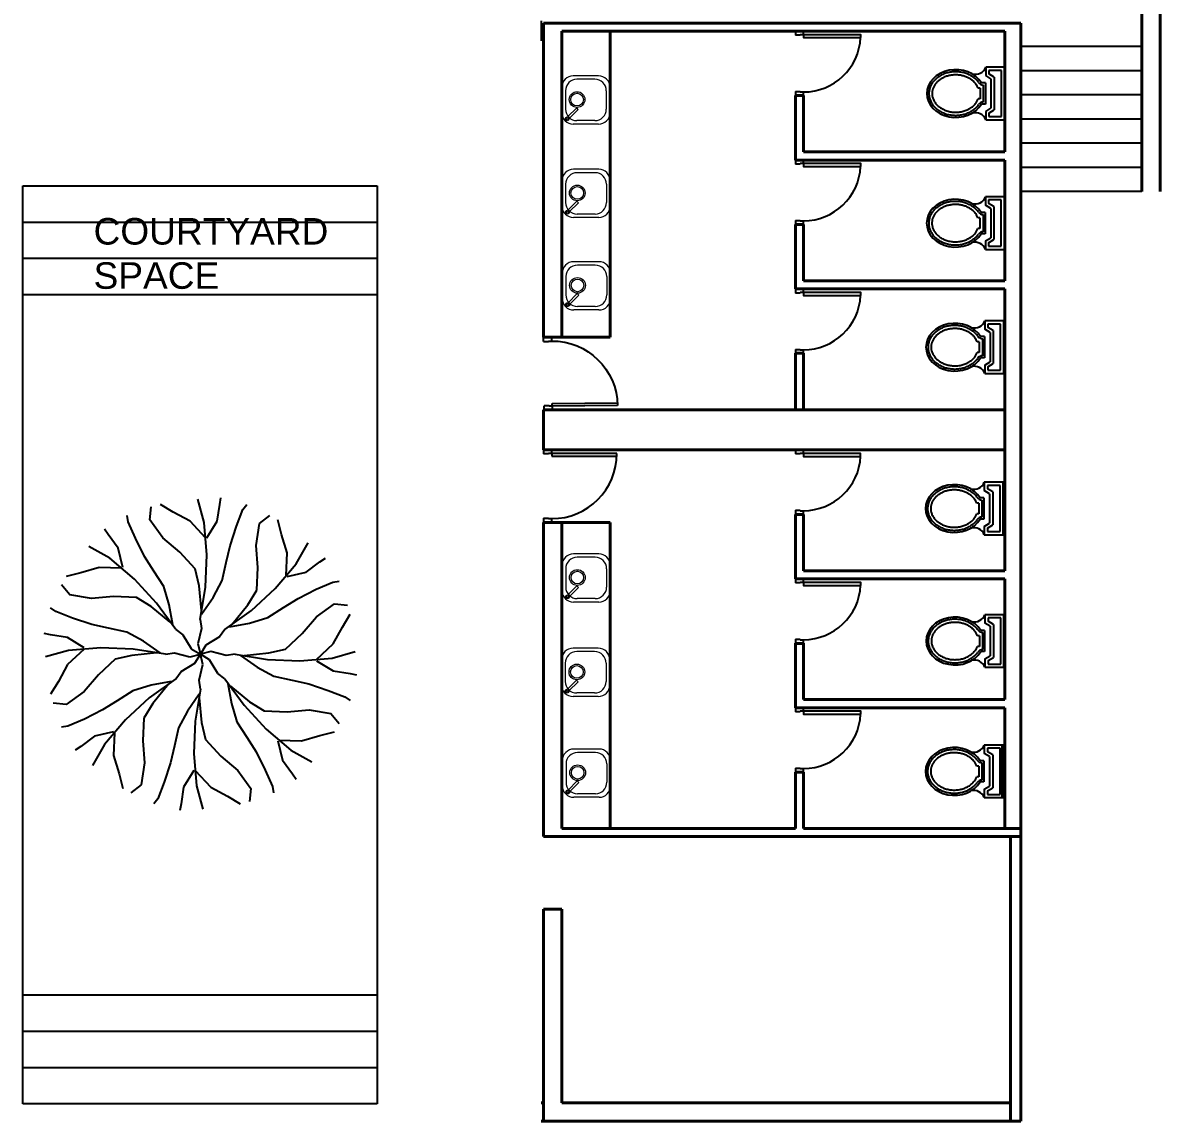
# Model space of a CAD drawing. Header units: metres. Extents: x -353 to 1688, y -477 to 135.
# Drawn here: x 259.34 to 273.46, y 75.69 to 89.33 of the extents above; entities that cross this region are included whole.
import ezdxf

# ---------------------------------------------------------------- set-up
doc = ezdxf.new("R2010")
doc.units = ezdxf.units.M
doc.header["$MEASUREMENT"] = 0
doc.layers.add('ARCH', color=7, linetype='Continuous')
doc.layers.add('door space', color=1, linetype='Continuous')
for name, color, linetype, plot in [('FURNITURE', 130, 'Continuous', False), ('STAIR', 231, 'Continuous', False), ('TEXT', 141, 'Continuous', False)]:
    doc.layers.add(name, color=color, linetype=linetype, plot=plot)
doc.layers.add('WALL', color=2, linetype='Continuous', lineweight=40)
doc.styles.get("Standard").update_dxf_attribs({"font": 'arial.ttf'})

# ---------------------------------------------------------------- blocks, each defined once
blk = doc.blocks.new('BRANCHZ', base_point=(0.5, 0.5))
for p, q in [((0.8758, 0.6211), (0.9341, 0.6629)), ((0.9341, 0.6629), (0.9759, 0.6586)), ((0.9591, 0.5878), (0.9842, 0.6293)), ((0.8297, 0.5667), (0.8758, 0.6211)), ((0.7756, 0.5166), (0.8297, 0.5667)), ((0.9298, 0.5334), (0.9591, 0.5878)), ((0.7213, 0.5041), (0.7756, 0.5166)), ((0.8758, 0.4833), (0.9298, 0.5334)), ((0.5334, 0.5083), (0.5, 0.5)), ((0.5835, 0.4958), (0.5335, 0.5083)), ((0.6126, 0.5001), (0.5835, 0.4958)), ((0.6126, 0.5001), (0.717, 0.4833)), ((0.6294, 0.4958), (0.6837, 0.4582)), ((0.6416, 0.496), (0.7213, 0.5041)), ((0.717, 0.4833), (0.8214, 0.479)), ((0.8214, 0.479), (0.9258, 0.4876)), ((0.8758, 0.479), (0.9298, 0.4457)), ((0.9258, 0.4876), (1.001, 0.5083)), ((0.6837, 0.4582), (0.7381, 0.4289)), ((0.9298, 0.4457), (0.9842, 0.4375)), ((0.7381, 0.4289), (0.7964, 0.4164)), ((0.7964, 0.4164), (0.8507, 0.4039)), ((0.9842, 0.4375), (1.005, 0.4332)), ((0.8507, 0.4039), (0.9133, 0.3831)), ((0.9133, 0.3831), (0.9674, 0.3623)), ((0.9674, 0.3623), (0.9842, 0.3498))]:
    blk.add_line(p, q)
blk = doc.blocks.new('TREE-16')
at = {"xscale": 120, "yscale": 120, "zscale": 120}
for rotation in [90, 134.9999999999999, 44.99999999999985, 180, 314.9999999999998, 224.9999999999999, 270]:
    blk.add_blockref('BRANCHZ', (0, 0), dxfattribs=dict(at, rotation=rotation))
blk.add_blockref('BRANCHZ', (0, 0), dxfattribs=at)
blk = doc.blocks.new('A$C027E3DAA')
at = {"lineweight": 5}
for p, q in [((320, 419.7), (100, 419.7)), ((0, 100), (0, 319.7)), ((48.5, 356.2), (128.4, 276)), ((142.2, 289.7), (62.9, 369.3)), ((290.5, 387.8), (130.7, 387.8)), ((420, 100), (420, 319.7)), ((30.7, 132), (30.7, 287.8)), ((128.4, 276), (142.2, 289.7)), ((390.5, 132), (390.5, 287.8)), ((290.5, 32), (130.7, 32)), ((320, 0), (100, 0))]:
    blk.add_line(p, q, dxfattribs=at)
for centre, radius in [((46.7, 372.6), 16.5), ((46.7, 372.6), 8.24), ((214, 286.7), 68.5), ((214, 286.7), 54.8)]:
    blk.add_circle(centre, radius, dxfattribs=at)
for centre, start, end in [((100, 319.7), 90, 180), ((320, 319.7), 0, 90), ((130.7, 287.8), 90, 180), ((290.5, 287.8), 0, 90), ((100, 100), 180, 270), ((130.7, 132), 180, 270), ((290.5, 132), 270, 0), ((320, 100), 270, 0)]:
    blk.add_arc(centre, 100, start, end, dxfattribs=at)

msp = doc.modelspace()

# ---------------------------------------------------------------- linework, layer by layer
msp.add_line((265.77262, 89.35465), (265.77262, 89.10465))
at = {"layer": 'ARCH', "color": 32}
for p, q in [((269.0323, 89.2265), (268.9323, 89.2265)), ((268.9323, 89.2265), (268.9323, 89.1765)), ((268.9923, 89.1765), (268.9323, 89.1765)), ((269.0323, 89.1815), (268.9923, 89.1815)), ((268.9923, 89.1765), (268.9923, 89.1815)), ((269.0323, 89.1815), (269.0323, 89.2265)), ((268.9323, 88.4765), (268.9923, 88.4765)), ((268.9323, 88.4765), (268.9323, 88.4265)), ((268.9923, 88.4715), (268.9923, 88.4765)), ((268.9923, 88.4715), (269.0323, 88.4715)), ((269.0323, 88.4265), (269.0323, 88.4715)), ((268.9323, 88.4265), (269.0323, 88.4265)), ((269.0323, 87.6265), (268.9323, 87.6265)), ((268.9323, 87.6265), (268.9323, 87.5765)), ((269.0323, 87.5815), (269.0323, 87.6265)), ((268.9923, 87.5765), (268.9323, 87.5765)), ((269.0323, 87.5815), (268.9923, 87.5815)), ((268.9923, 87.5765), (268.9923, 87.5815)), ((268.9323, 86.8765), (268.9923, 86.8765)), ((268.9323, 86.8765), (268.9323, 86.8265)), ((268.9323, 86.8265), (269.0323, 86.8265)), ((268.9923, 86.8715), (268.9923, 86.8765)), ((268.9923, 86.8715), (269.0323, 86.8715)), ((269.0323, 86.8265), (269.0323, 86.8715)), ((269.0321, 86.02477), (268.9321, 86.02477)), ((268.9321, 86.02477), (268.9321, 85.97477)), ((268.9921, 85.97477), (268.9321, 85.97477)), ((269.0321, 85.97977), (268.9921, 85.97977)), ((268.9921, 85.97477), (268.9921, 85.97977)), ((269.0321, 85.97977), (269.0321, 86.02477)), ((268.9321, 85.27477), (268.9921, 85.27477)), ((268.9321, 85.27477), (268.9321, 85.22477)), ((268.9321, 85.22477), (269.0321, 85.22477)), ((268.9921, 85.26977), (268.9921, 85.27477)), ((268.9921, 85.26977), (269.0321, 85.26977)), ((269.0321, 85.22477), (269.0321, 85.26977)), ((269.03178, 84.02705), (268.93178, 84.02705)), ((268.93178, 84.02705), (268.93178, 83.97705)), ((268.99178, 83.97705), (268.93178, 83.97705)), ((269.03178, 83.98205), (268.99178, 83.98205)), ((268.99178, 83.97705), (268.99178, 83.98205)), ((269.03178, 83.98205), (269.03178, 84.02705)), ((268.93178, 83.27705), (268.99178, 83.27705)), ((268.93178, 83.27705), (268.93178, 83.22705)), ((268.93178, 83.22705), (269.03178, 83.22705)), ((268.99178, 83.27205), (268.99178, 83.27705)), ((268.99178, 83.27205), (269.03178, 83.27205)), ((269.03178, 83.22705), (269.03178, 83.27205)), ((269.0323, 82.4255), (268.9323, 82.4255)), ((268.9323, 82.4255), (268.9323, 82.3755)), ((268.9923, 82.3755), (268.9323, 82.3755)), ((269.0323, 82.3805), (268.9923, 82.3805)), ((268.9923, 82.3755), (268.9923, 82.3805)), ((269.0323, 82.3805), (269.0323, 82.4255)), ((268.9323, 81.6755), (268.9923, 81.6755)), ((268.9323, 81.6755), (268.9323, 81.6255)), ((268.9923, 81.6705), (268.9923, 81.6755)), ((268.9923, 81.6705), (269.0323, 81.6705)), ((269.0323, 81.6255), (269.0323, 81.6705)), ((268.9323, 81.6255), (269.0323, 81.6255)), ((269.0323, 80.8265), (268.9323, 80.8265)), ((268.9323, 80.8265), (268.9323, 80.7765)), ((269.0323, 80.7815), (269.0323, 80.8265)), ((268.9923, 80.7765), (268.9323, 80.7765)), ((269.0323, 80.7815), (268.9923, 80.7815)), ((268.9923, 80.7765), (268.9923, 80.7815)), ((268.9323, 80.0765), (268.9923, 80.0765)), ((268.9323, 80.0765), (268.9323, 80.0265)), ((268.9323, 80.0265), (269.0323, 80.0265)), ((268.9923, 80.0715), (268.9923, 80.0765)), ((268.9923, 80.0715), (269.0323, 80.0715)), ((269.0323, 80.0265), (269.0323, 80.0715))]:
    msp.add_line(p, q, dxfattribs=at)
for points in [[(269.7423, 89.1465), (269.7423, 89.1815), (269.0323, 89.1815), (269.0323, 89.1465)], [(269.7423, 87.5465), (269.7423, 87.5815), (269.0323, 87.5815), (269.0323, 87.5465)], [(269.7421, 85.94477), (269.7421, 85.97977), (269.0321, 85.97977), (269.0321, 85.94477)], [(269.74178, 83.94705), (269.74178, 83.98205), (269.03178, 83.98205), (269.03178, 83.94705)], [(269.7423, 82.3455), (269.7423, 82.3805), (269.0323, 82.3805), (269.0323, 82.3455)], [(269.7423, 80.7465), (269.7423, 80.7815), (269.0323, 80.7815), (269.0323, 80.7465)]]:
    msp.add_lwpolyline(points, close=True, dxfattribs=at)
at = {"layer": 'ARCH', "color": 40}
for centre in [(269.0323, 89.1815), (269.0323, 87.5815), (269.0321, 85.97977), (269.03178, 83.98205), (269.0323, 82.3805), (269.0323, 80.7815)]:
    msp.add_arc(centre, 0.71, 270, 357.174415, dxfattribs=at)
at = {"layer": 'Defpoints'}
for p, q in [((259.33514, 87.30619), (263.73514, 87.30619)), ((259.33514, 75.90619), (259.33514, 87.30619)), ((263.73514, 87.30619), (263.73514, 75.90619)), ((263.73514, 75.90619), (259.33514, 75.90619))]:
    msp.add_line(p, q, dxfattribs=at)
at = {"layer": 'door space'}
for p, q in [((265.80294, 85.42274), (265.90294, 85.42374)), ((265.80344, 85.37274), (265.80294, 85.42274)), ((265.80344, 85.37274), (265.86344, 85.37334)), ((265.86339, 85.37834), (265.90339, 85.37874)), ((265.90294, 85.42374), (265.90339, 85.37874)), ((265.87147, 84.57338), (265.81147, 84.57278)), ((265.81198, 84.52278), (265.81147, 84.57278)), ((265.91197, 84.52379), (265.81198, 84.52278)), ((265.87147, 84.57338), (265.87152, 84.56838)), ((265.91152, 84.56878), (265.87152, 84.56838)), ((265.91117, 84.60378), (266.72113, 84.61191)), ((265.91152, 84.56878), (265.91117, 84.60378)), ((266.72148, 84.57692), (265.91152, 84.56878)), ((265.91152, 84.56878), (265.91197, 84.52379)), ((265.80439, 84.02848), (265.80439, 83.97848)), ((265.90439, 84.02848), (265.80439, 84.02848)), ((265.86439, 83.97848), (265.80439, 83.97848)), ((265.90439, 83.98348), (265.86439, 83.98348)), ((265.86439, 83.97848), (265.86439, 83.98348)), ((265.90439, 83.98348), (265.90439, 84.02848)), ((266.71439, 83.98348), (265.90439, 83.98348)), ((265.90439, 83.98348), (265.90439, 83.94848)), ((265.90439, 83.94848), (266.71439, 83.94848)), ((265.80439, 83.17848), (265.80439, 83.12848)), ((265.80439, 83.17848), (265.86439, 83.17848)), ((265.80439, 83.12848), (265.90439, 83.12848)), ((265.86439, 83.17348), (265.86439, 83.17848)), ((265.86439, 83.17348), (265.90439, 83.17348)), ((265.90439, 83.12848), (265.90439, 83.17348))]:
    msp.add_line(p, q, dxfattribs=at)
at = {"layer": 'door space', "extrusion": (0, 0, -1)}
msp.add_ellipse((265.91152, 84.56878), major_axis=(0.57848, -0.56698), ratio=1, start_param=3.92699082, end_param=5.49778714, dxfattribs=at)
at = {"layer": 'door space'}
msp.add_ellipse((265.90439, 83.98348), major_axis=(0.57276, 0.57276), ratio=1, start_param=3.92699082, end_param=5.49778714, dxfattribs=at)
at = {"layer": 'FURNITURE', "linetype": 'Continuous'}
for p, q in [((271.52966, 88.77845), (271.29479, 88.77845)), ((271.29479, 88.77845), (271.29479, 88.67407)), ((271.33393, 88.73931), (271.33393, 88.69623)), ((271.49052, 88.73931), (271.33393, 88.73931)), ((271.49052, 88.16518), (271.49052, 88.73931)), ((271.52966, 88.12603), (271.52966, 88.77845)), ((271.29028, 88.58312), (271.24233, 88.58312)), ((271.29028, 88.58312), (271.29028, 88.3199)), ((271.36003, 88.63492), (271.29479, 88.67407)), ((271.39918, 88.65708), (271.33393, 88.69623)), ((271.36003, 88.63492), (271.36003, 88.26956)), ((271.39918, 88.65708), (271.39918, 88.2474)), ((271.22504, 88.51787), (271.20012, 88.51787)), ((271.22504, 88.51787), (271.22504, 88.38514)), ((271.26418, 88.55726), (271.26418, 88.34576)), ((271.22504, 88.38514), (271.20012, 88.38514)), ((271.29028, 88.3199), (271.24233, 88.3199)), ((271.29479, 88.23042), (271.36003, 88.26956)), ((271.29479, 88.23042), (271.29479, 88.12603)), ((271.33393, 88.20825), (271.39918, 88.2474)), ((271.33393, 88.20825), (271.33393, 88.16518)), ((271.33393, 88.16518), (271.49052, 88.16518)), ((271.29479, 88.12603), (271.52966, 88.12603)), ((271.52718, 87.1694), (271.29231, 87.1694)), ((271.29231, 87.1694), (271.29231, 87.06501)), ((271.52718, 86.51698), (271.52718, 87.1694)), ((271.35755, 87.02587), (271.29231, 87.06501)), ((271.33145, 87.13025), (271.33145, 87.08718)), ((271.48804, 87.13025), (271.33145, 87.13025)), ((271.3967, 87.04803), (271.33145, 87.08718)), ((271.35755, 87.02587), (271.35755, 86.66051)), ((271.3967, 87.04803), (271.3967, 86.63835)), ((271.48804, 86.55612), (271.48804, 87.13025)), ((271.22256, 86.90882), (271.19764, 86.90882)), ((271.22256, 86.90882), (271.22256, 86.77609)), ((271.2878, 86.97406), (271.23985, 86.97406)), ((271.2617, 86.94821), (271.2617, 86.7367)), ((271.2878, 86.97406), (271.2878, 86.71085)), ((271.22256, 86.77609), (271.19764, 86.77609)), ((271.2878, 86.71085), (271.23985, 86.71085)), ((271.29231, 86.62136), (271.35755, 86.66051)), ((271.29231, 86.62136), (271.29231, 86.51698)), ((271.33145, 86.5992), (271.3967, 86.63835)), ((271.29231, 86.51698), (271.52718, 86.51698)), ((271.33145, 86.5992), (271.33145, 86.55612)), ((271.33145, 86.55612), (271.48804, 86.55612)), ((271.51842, 85.62922), (271.28355, 85.62922)), ((271.28355, 85.62922), (271.28355, 85.52483)), ((271.51842, 84.97679), (271.51842, 85.62922)), ((271.34879, 85.48568), (271.28355, 85.52483)), ((271.3227, 85.59007), (271.3227, 85.54699)), ((271.47928, 85.59007), (271.3227, 85.59007)), ((271.38794, 85.50785), (271.3227, 85.54699)), ((271.34879, 85.48568), (271.34879, 85.12033)), ((271.38794, 85.50785), (271.38794, 85.09816)), ((271.47928, 85.01594), (271.47928, 85.59007)), ((271.2138, 85.36864), (271.18888, 85.36864)), ((271.2138, 85.36864), (271.2138, 85.23591)), ((271.27904, 85.43388), (271.23109, 85.43388)), ((271.25294, 85.40803), (271.25294, 85.19652)), ((271.27904, 85.43388), (271.27904, 85.17067)), ((271.2138, 85.23591), (271.18888, 85.23591)), ((271.27904, 85.17067), (271.23109, 85.17067)), ((271.28355, 85.08118), (271.34879, 85.12033)), ((271.28355, 85.08118), (271.28355, 84.97679)), ((271.3227, 85.05902), (271.38794, 85.09816)), ((271.3227, 85.05902), (271.3227, 85.01594)), ((271.28355, 84.97679), (271.51842, 84.97679)), ((271.3227, 85.01594), (271.47928, 85.01594)), ((271.51249, 83.62592), (271.27762, 83.62592)), ((271.27762, 83.62592), (271.27762, 83.52153)), ((271.34286, 83.48238), (271.27762, 83.52153)), ((271.31676, 83.58677), (271.31676, 83.54369)), ((271.47335, 83.58677), (271.31676, 83.58677)), ((271.38201, 83.50455), (271.31676, 83.54369)), ((271.38201, 83.50455), (271.38201, 83.09486)), ((271.47335, 83.01264), (271.47335, 83.58677)), ((271.51249, 82.97349), (271.51249, 83.62592)), ((271.20787, 83.36534), (271.18295, 83.36534)), ((271.20787, 83.36534), (271.20787, 83.23261)), ((271.27311, 83.43058), (271.22516, 83.43058)), ((271.24701, 83.40473), (271.24701, 83.19322)), ((271.27311, 83.43058), (271.27311, 83.16737)), ((271.34286, 83.48238), (271.34286, 83.11703)), ((271.20787, 83.23261), (271.18295, 83.23261)), ((271.27311, 83.16737), (271.22516, 83.16737)), ((271.27762, 83.07788), (271.34286, 83.11703)), ((271.27762, 83.07788), (271.27762, 82.97349)), ((271.31676, 83.05572), (271.38201, 83.09486)), ((271.27762, 82.97349), (271.51249, 82.97349)), ((271.31676, 83.05572), (271.31676, 83.01264)), ((271.31676, 83.01264), (271.47335, 83.01264)), ((271.52067, 81.98124), (271.2858, 81.98124)), ((271.2858, 81.98124), (271.2858, 81.87685)), ((271.32495, 81.94209), (271.32495, 81.89902)), ((271.48153, 81.94209), (271.32495, 81.94209)), ((271.48153, 81.36796), (271.48153, 81.94209)), ((271.52067, 81.32882), (271.52067, 81.98124)), ((271.35104, 81.83771), (271.2858, 81.87685)), ((271.39019, 81.85987), (271.32495, 81.89902)), ((271.35104, 81.83771), (271.35104, 81.47235)), ((271.39019, 81.85987), (271.39019, 81.45019)), ((271.21605, 81.72066), (271.19113, 81.72066)), ((271.21605, 81.72066), (271.21605, 81.58793)), ((271.28129, 81.7859), (271.23334, 81.7859)), ((271.25519, 81.76005), (271.25519, 81.54854)), ((271.28129, 81.7859), (271.28129, 81.52269)), ((271.21605, 81.58793), (271.19113, 81.58793)), ((271.28129, 81.52269), (271.23334, 81.52269)), ((271.2858, 81.4332), (271.35104, 81.47235)), ((271.2858, 81.4332), (271.2858, 81.32882)), ((271.32495, 81.41104), (271.39019, 81.45019)), ((271.32495, 81.41104), (271.32495, 81.36796)), ((271.2858, 81.32882), (271.52067, 81.32882)), ((271.32495, 81.36796), (271.48153, 81.36796)), ((271.51237, 80.36255, -0.00098), (271.27749, 80.36255, -0.00098)), ((271.27749, 80.36255, -0.00098), (271.27749, 80.25816, -0.00098)), ((271.34274, 80.21901, -0.00098), (271.27749, 80.25816, -0.00098)), ((271.31664, 80.3234, -0.00098), (271.31664, 80.28032, -0.00098)), ((271.47322, 80.3234, -0.00098), (271.31664, 80.3234, -0.00098)), ((271.38188, 80.24118, -0.00098), (271.31664, 80.28032, -0.00098)), ((271.47322, 79.74927, -0.00098), (271.47322, 80.3234, -0.00098)), ((271.51237, 79.71012, -0.00098), (271.51237, 80.36255, -0.00098)), ((271.27298, 80.16721, -0.00098), (271.22504, 80.16721, -0.00098)), ((271.24689, 80.14136, -0.00098), (271.24689, 79.92985, -0.00098)), ((271.27298, 80.16721, -0.00098), (271.27298, 79.904, -0.00098)), ((271.34274, 80.21901, -0.00098), (271.34274, 79.85366, -0.00098)), ((271.38188, 80.24118, -0.00098), (271.38188, 79.83149, -0.00098)), ((271.20774, 80.10197, -0.00098), (271.18283, 80.10197, -0.00098)), ((271.20774, 79.96924, -0.00098), (271.18283, 79.96924, -0.00098)), ((271.20774, 80.10197, -0.00098), (271.20774, 79.96924, -0.00098)), ((271.27298, 79.904, -0.00098), (271.22504, 79.904, -0.00098)), ((271.27749, 79.81451, -0.00098), (271.34274, 79.85366, -0.00098)), ((271.31664, 79.79235, -0.00098), (271.38188, 79.83149, -0.00098)), ((271.27749, 79.81451, -0.00098), (271.27749, 79.71012, -0.00098)), ((271.27749, 79.71012, -0.00098), (271.51237, 79.71012, -0.00098)), ((271.31664, 79.79235, -0.00098), (271.31664, 79.74927, -0.00098)), ((271.31664, 79.74927, -0.00098), (271.47322, 79.74927, -0.00098))]:
    msp.add_line(p, q, dxfattribs=at)
for centre, radius, start, end in [((271.16545, 88.82879), 0.13879, 254.642031, 338.733856), ((271.27035, 88.63531), 0.07829, 216.003239, 265.479837), ((271.27035, 88.26771), 0.07829, 94.520189, 143.995935), ((271.16545, 88.07569), 0.13879, 21.266144, 105.357969), ((271.16297, 87.21974), 0.13879, 254.642031, 338.733856), ((271.26787, 87.02626), 0.07829, 216.003239, 265.479837), ((271.16297, 86.46664), 0.13879, 21.266144, 105.357969), ((271.26787, 86.65866), 0.07829, 94.520189, 143.995935), ((271.15421, 85.67955), 0.13879, 254.642031, 338.733856), ((271.25911, 85.48607), 0.07829, 216.003239, 265.479837), ((271.25911, 85.11847), 0.07829, 94.520189, 143.995935), ((271.15421, 84.92646), 0.13879, 21.266144, 105.357969), ((271.14828, 83.67625), 0.13879, 254.642031, 338.733856), ((271.25318, 83.48277), 0.07829, 216.003239, 265.479837), ((271.25318, 83.11517), 0.07829, 94.520189, 143.995935), ((271.14828, 82.92315), 0.13879, 21.266144, 105.357969), ((271.15646, 82.03158), 0.13879, 254.642031, 338.733856), ((271.26136, 81.8381), 0.07829, 216.003239, 265.479837), ((271.26136, 81.47049), 0.07829, 94.520189, 143.995935), ((271.15646, 81.27848), 0.13879, 21.266144, 105.357969), ((271.14816, 80.41288, -0.00098), 0.13879, 254.642031, 338.733856), ((271.25306, 80.2194, -0.00098), 0.07829, 216.003239, 265.479837), ((271.25306, 79.8518, -0.00098), 0.07829, 94.520189, 143.995935), ((271.14816, 79.65979, -0.00098), 0.13879, 21.266144, 105.357969)]:
    msp.add_arc(centre, radius, start, end, dxfattribs=at)
for centre in [(270.92147, 88.45151), (270.91899, 86.84246), (270.91023, 85.30227), (270.9043, 83.29897), (270.91248, 81.6543), (270.90417, 80.0356, -0.00098)]:
    msp.add_ellipse(centre, major_axis=(0.358, 0), ratio=0.82894763, start_param=0.45947944, end_param=5.82370587, dxfattribs=at)
for points, knots in [([(271.20702, 88.58929), (271.20586, 88.59088), (271.20469, 88.59245), (271.1941, 88.60637), (271.18345, 88.61815), (271.15989, 88.6402), (271.14699, 88.65048), (271.11925, 88.66924), (271.10441, 88.67772), (271.07319, 88.69261), (271.05681, 88.69902), (271.02296, 88.70959), (271.00549, 88.71375), (270.96992, 88.71967), (270.95184, 88.72144), (270.91554, 88.72254), (270.89734, 88.72186), (270.86133, 88.71809), (270.84352, 88.715), (270.80878, 88.70648), (270.79185, 88.70106), (270.75934, 88.68806), (270.74376, 88.68048), (270.71436, 88.66339), (270.70055, 88.65388), (270.67503, 88.63323), (270.66333, 88.62209), (270.64234, 88.59849), (270.63304, 88.58603), (270.61705, 88.56016), (270.61036, 88.54674), (270.59969, 88.51928), (270.59572, 88.50524), (270.59056, 88.47686), (270.58938, 88.46253), (270.58981, 88.43389), (270.59142, 88.41958), (270.59743, 88.39131), (270.60183, 88.37734), (270.61333, 88.35008), (270.62043, 88.33678), (270.63722, 88.31121), (270.6469, 88.29893), (270.66862, 88.27574), (270.68066, 88.26483), (270.70682, 88.24469), (270.72093, 88.23546), (270.75086, 88.21897), (270.76668, 88.21171), (270.79959, 88.19938), (270.81668, 88.1943), (270.85168, 88.1865), (270.86958, 88.18377), (270.90571, 88.18075), (270.92392, 88.18045), (270.96017, 88.18229), (270.9782, 88.18443), (271.01356, 88.19108), (271.0309, 88.1956), (271.0644, 88.20686), (271.08057, 88.2136), (271.1113, 88.22912), (271.12587, 88.23789), (271.15301, 88.25719), (271.16559, 88.26772), (271.18814, 88.28993), (271.19818, 88.30157), (271.20702, 88.31373)], [0.54214455, 0.54214455, 0.54214455, 0.54214455, 0.56270301, 0.56270301, 0.72466099, 0.72466099, 0.88661897, 0.88661897, 1.04857695, 1.04857695, 1.21053494, 1.21053494, 1.37249292, 1.37249292, 1.5344509, 1.5344509, 1.69640888, 1.69640888, 1.85836686, 1.85836686, 2.02032484, 2.02032484, 2.18228283, 2.18228283, 2.34424081, 2.34424081, 2.50619879, 2.50619879, 2.66815677, 2.66815677, 2.83011475, 2.83011475, 2.99207273, 2.99207273, 3.15403072, 3.15403072, 3.3159887, 3.3159887, 3.47794668, 3.47794668, 3.63990466, 3.63990466, 3.80186264, 3.80186264, 3.96382062, 3.96382062, 4.12577861, 4.12577861, 4.28773659, 4.28773659, 4.44969457, 4.44969457, 4.61165255, 4.61165255, 4.77361053, 4.77361053, 4.93556851, 4.93556851, 5.0975265, 5.0975265, 5.25948448, 5.25948448, 5.42144246, 5.42144246, 5.58340044, 5.58340044, 5.74104471, 5.74104471, 5.74104471, 5.74104471]), ([(271.20012, 88.51787), (271.18193, 88.55702), (271.17704, 88.56422), (271.16397, 88.58122), (271.15528, 88.59083), (271.13599, 88.60902), (271.1254, 88.61761), (271.10252, 88.63346), (271.09024, 88.64074), (271.06429, 88.65372), (271.05062, 88.65944), (271.02222, 88.6691), (271.00751, 88.67305), (270.97742, 88.67905), (270.96206, 88.6811), (270.93109, 88.68323), (270.91549, 88.68331), (270.8845, 88.68149), (270.8691, 88.67959), (270.83891, 88.67388), (270.82413, 88.67008), (270.79558, 88.66069), (270.78181, 88.65511), (270.75564, 88.64237), (270.74324, 88.63521), (270.7201, 88.61956), (270.70937, 88.61107), (270.68979, 88.59303), (270.68094, 88.58349), (270.66528, 88.56365), (270.65847, 88.55335), (270.64692, 88.53226), (270.64219, 88.52147), (270.63482, 88.49962), (270.63218, 88.48856), (270.62898, 88.46633), (270.62841, 88.45517), (270.62941, 88.4309), (270.63138, 88.41781), (270.63821, 88.39189), (270.64306, 88.37907), (270.65567, 88.35403), (270.66342, 88.34182), (270.68173, 88.31844), (270.6923, 88.30727), (270.71601, 88.28644), (270.72915, 88.27679), (270.75762, 88.25944), (270.77294, 88.25175), (270.80525, 88.2387), (270.82223, 88.23334), (270.85723, 88.22522), (270.87525, 88.22246), (270.91164, 88.21967), (270.93002, 88.21964), (270.96642, 88.2223), (270.98446, 88.225), (271.0195, 88.233), (271.03652, 88.2383), (271.0689, 88.25124), (271.08427, 88.25888), (271.11284, 88.27614), (271.12604, 88.28575), (271.14987, 88.30651), (271.1605, 88.31765), (271.17588, 88.33711), (271.18142, 88.34514), (271.20012, 88.38514)], [0.45947944, 0.45947944, 0.45947944, 0.45947944, 0.56742209, 0.56742209, 0.72086465, 0.72086465, 0.87430721, 0.87430721, 1.02774976, 1.02774976, 1.18119232, 1.18119232, 1.33463488, 1.33463488, 1.48807744, 1.48807744, 1.64152, 1.64152, 1.79496256, 1.79496256, 1.94840512, 1.94840512, 2.10184767, 2.10184767, 2.25529023, 2.25529023, 2.40873279, 2.40873279, 2.56217535, 2.56217535, 2.71561791, 2.71561791, 2.86906047, 2.86906047, 3.02250303, 3.02250303, 3.17594558, 3.17594558, 3.35645671, 3.35645671, 3.53696783, 3.53696783, 3.71747895, 3.71747895, 3.89799007, 3.89799007, 4.0785012, 4.0785012, 4.25901232, 4.25901232, 4.43952344, 4.43952344, 4.62003456, 4.62003456, 4.80054569, 4.80054569, 4.98105681, 4.98105681, 5.16156793, 5.16156793, 5.34207905, 5.34207905, 5.52259018, 5.52259018, 5.7031013, 5.7031013, 5.82370587, 5.82370587, 5.82370587, 5.82370587]), ([(271.20454, 86.98024), (271.20338, 86.98182), (271.20221, 86.9834), (271.19162, 86.99732), (271.18097, 87.0091), (271.15741, 87.03115), (271.14451, 87.04143), (271.11677, 87.06019), (271.10193, 87.06866), (271.07071, 87.08355), (271.05434, 87.08997), (271.02048, 87.10054), (271.00301, 87.1047), (270.96745, 87.11062), (270.94936, 87.11239), (270.91306, 87.11348), (270.89486, 87.11281), (270.85885, 87.10904), (270.84104, 87.10594), (270.8063, 87.09742), (270.78937, 87.092), (270.75686, 87.079), (270.74128, 87.07142), (270.71188, 87.05434), (270.69807, 87.04483), (270.67255, 87.02418), (270.66085, 87.01304), (270.63986, 86.98944), (270.63056, 86.97698), (270.61457, 86.95111), (270.60788, 86.93769), (270.59721, 86.91022), (270.59324, 86.89618), (270.58808, 86.86781), (270.5869, 86.85348), (270.58733, 86.82484), (270.58894, 86.81053), (270.59495, 86.78225), (270.59935, 86.76828), (270.61085, 86.74102), (270.61795, 86.72773), (270.63474, 86.70216), (270.64442, 86.68988), (270.66614, 86.66669), (270.67818, 86.65578), (270.70434, 86.63564), (270.71845, 86.62641), (270.74838, 86.60992), (270.7642, 86.60266), (270.79711, 86.59032), (270.8142, 86.58525), (270.8492, 86.57745), (270.8671, 86.57472), (270.90323, 86.57169), (270.92144, 86.5714), (270.95769, 86.57324), (270.97572, 86.57538), (271.01108, 86.58203), (271.02842, 86.58654), (271.06192, 86.5978), (271.07809, 86.60455), (271.10882, 86.62007), (271.12339, 86.62884), (271.15053, 86.64814), (271.16311, 86.65867), (271.18566, 86.68088), (271.1957, 86.69251), (271.20454, 86.70468)], [0.54214455, 0.54214455, 0.54214455, 0.54214455, 0.56270301, 0.56270301, 0.72466099, 0.72466099, 0.88661897, 0.88661897, 1.04857695, 1.04857695, 1.21053494, 1.21053494, 1.37249292, 1.37249292, 1.5344509, 1.5344509, 1.69640888, 1.69640888, 1.85836686, 1.85836686, 2.02032484, 2.02032484, 2.18228283, 2.18228283, 2.34424081, 2.34424081, 2.50619879, 2.50619879, 2.66815677, 2.66815677, 2.83011475, 2.83011475, 2.99207273, 2.99207273, 3.15403072, 3.15403072, 3.3159887, 3.3159887, 3.47794668, 3.47794668, 3.63990466, 3.63990466, 3.80186264, 3.80186264, 3.96382062, 3.96382062, 4.12577861, 4.12577861, 4.28773659, 4.28773659, 4.44969457, 4.44969457, 4.61165255, 4.61165255, 4.77361053, 4.77361053, 4.93556851, 4.93556851, 5.0975265, 5.0975265, 5.25948448, 5.25948448, 5.42144246, 5.42144246, 5.58340044, 5.58340044, 5.74104471, 5.74104471, 5.74104471, 5.74104471]), ([(271.19764, 86.90882), (271.17945, 86.94796), (271.17456, 86.95517), (271.16149, 86.97217), (271.1528, 86.98178), (271.13351, 86.99997), (271.12292, 87.00855), (271.10004, 87.02441), (271.08776, 87.03168), (271.06181, 87.04467), (271.04814, 87.05038), (271.01974, 87.06005), (271.00503, 87.064), (270.97494, 87.07), (270.95958, 87.07205), (270.92861, 87.07418), (270.91301, 87.07425), (270.88202, 87.07243), (270.86662, 87.07054), (270.83643, 87.06483), (270.82165, 87.06102), (270.7931, 87.05164), (270.77933, 87.04606), (270.75316, 87.03331), (270.74076, 87.02616), (270.71762, 87.0105), (270.70689, 87.00201), (270.68731, 86.98398), (270.67846, 86.97444), (270.6628, 86.9546), (270.65599, 86.9443), (270.64444, 86.92321), (270.63971, 86.91242), (270.63234, 86.89057), (270.6297, 86.87951), (270.6265, 86.85728), (270.62593, 86.84612), (270.62693, 86.82185), (270.6289, 86.80875), (270.63573, 86.78283), (270.64058, 86.77001), (270.65319, 86.74498), (270.66094, 86.73277), (270.67925, 86.70939), (270.68982, 86.69822), (270.71353, 86.67739), (270.72667, 86.66774), (270.75514, 86.65039), (270.77046, 86.6427), (270.80277, 86.62965), (270.81975, 86.62429), (270.85475, 86.61617), (270.87277, 86.61341), (270.90916, 86.61062), (270.92754, 86.61058), (270.96394, 86.61325), (270.98198, 86.61595), (271.01702, 86.62395), (271.03404, 86.62925), (271.06642, 86.64219), (271.08179, 86.64983), (271.11036, 86.66709), (271.12356, 86.6767), (271.14739, 86.69746), (271.15802, 86.7086), (271.1734, 86.72806), (271.17894, 86.73609), (271.19764, 86.77609)], [0.45947944, 0.45947944, 0.45947944, 0.45947944, 0.56742209, 0.56742209, 0.72086465, 0.72086465, 0.87430721, 0.87430721, 1.02774976, 1.02774976, 1.18119232, 1.18119232, 1.33463488, 1.33463488, 1.48807744, 1.48807744, 1.64152, 1.64152, 1.79496256, 1.79496256, 1.94840512, 1.94840512, 2.10184767, 2.10184767, 2.25529023, 2.25529023, 2.40873279, 2.40873279, 2.56217535, 2.56217535, 2.71561791, 2.71561791, 2.86906047, 2.86906047, 3.02250303, 3.02250303, 3.17594558, 3.17594558, 3.35645671, 3.35645671, 3.53696783, 3.53696783, 3.71747895, 3.71747895, 3.89799007, 3.89799007, 4.0785012, 4.0785012, 4.25901232, 4.25901232, 4.43952344, 4.43952344, 4.62003456, 4.62003456, 4.80054569, 4.80054569, 4.98105681, 4.98105681, 5.16156793, 5.16156793, 5.34207905, 5.34207905, 5.52259018, 5.52259018, 5.7031013, 5.7031013, 5.82370587, 5.82370587, 5.82370587, 5.82370587]), ([(271.19578, 85.44005), (271.19462, 85.44164), (271.19345, 85.44322), (271.18286, 85.45714), (271.17221, 85.46891), (271.14865, 85.49097), (271.13575, 85.50125), (271.10801, 85.52), (271.09317, 85.52848), (271.06195, 85.54337), (271.04558, 85.54979), (271.01172, 85.56036), (270.99425, 85.56451), (270.95869, 85.57044), (270.9406, 85.5722), (270.9043, 85.5733), (270.8861, 85.57262), (270.85009, 85.56885), (270.83228, 85.56576), (270.79754, 85.55724), (270.78061, 85.55182), (270.7481, 85.53882), (270.73252, 85.53124), (270.70312, 85.51415), (270.68931, 85.50465), (270.66379, 85.484), (270.65209, 85.47285), (270.6311, 85.44925), (270.6218, 85.4368), (270.60581, 85.41092), (270.59912, 85.3975), (270.58845, 85.37004), (270.58448, 85.356), (270.57933, 85.32763), (270.57814, 85.31329), (270.57857, 85.28465), (270.58018, 85.27034), (270.58619, 85.24207), (270.59059, 85.2281), (270.60209, 85.20084), (270.60919, 85.18754), (270.62598, 85.16197), (270.63566, 85.1497), (270.65738, 85.12651), (270.66942, 85.1156), (270.69558, 85.09546), (270.70969, 85.08623), (270.73962, 85.06974), (270.75544, 85.06248), (270.78835, 85.05014), (270.80544, 85.04507), (270.84044, 85.03727), (270.85834, 85.03454), (270.89447, 85.03151), (270.91268, 85.03121), (270.94893, 85.03305), (270.96696, 85.03519), (271.00232, 85.04185), (271.01966, 85.04636), (271.05316, 85.05762), (271.06933, 85.06437), (271.10006, 85.07988), (271.11463, 85.08866), (271.14177, 85.10796), (271.15435, 85.11849), (271.1769, 85.14069), (271.18694, 85.15233), (271.19578, 85.16449)], [0.54214455, 0.54214455, 0.54214455, 0.54214455, 0.56270301, 0.56270301, 0.72466099, 0.72466099, 0.88661897, 0.88661897, 1.04857695, 1.04857695, 1.21053494, 1.21053494, 1.37249292, 1.37249292, 1.5344509, 1.5344509, 1.69640888, 1.69640888, 1.85836686, 1.85836686, 2.02032484, 2.02032484, 2.18228283, 2.18228283, 2.34424081, 2.34424081, 2.50619879, 2.50619879, 2.66815677, 2.66815677, 2.83011475, 2.83011475, 2.99207273, 2.99207273, 3.15403072, 3.15403072, 3.3159887, 3.3159887, 3.47794668, 3.47794668, 3.63990466, 3.63990466, 3.80186264, 3.80186264, 3.96382062, 3.96382062, 4.12577861, 4.12577861, 4.28773659, 4.28773659, 4.44969457, 4.44969457, 4.61165255, 4.61165255, 4.77361053, 4.77361053, 4.93556851, 4.93556851, 5.0975265, 5.0975265, 5.25948448, 5.25948448, 5.42144246, 5.42144246, 5.58340044, 5.58340044, 5.74104471, 5.74104471, 5.74104471, 5.74104471]), ([(271.18888, 85.36864), (271.17069, 85.40778), (271.1658, 85.41498), (271.15273, 85.43198), (271.14404, 85.44159), (271.12475, 85.45979), (271.11416, 85.46837), (271.09128, 85.48423), (271.07901, 85.4915), (271.05305, 85.50449), (271.03938, 85.5102), (271.01099, 85.51986), (270.99627, 85.52381), (270.96618, 85.52981), (270.95082, 85.53187), (270.91985, 85.53399), (270.90425, 85.53407), (270.87326, 85.53225), (270.85786, 85.53035), (270.82767, 85.52465), (270.81289, 85.52084), (270.78434, 85.51145), (270.77057, 85.50587), (270.7444, 85.49313), (270.732, 85.48597), (270.70886, 85.47032), (270.69813, 85.46183), (270.67855, 85.4438), (270.66971, 85.43426), (270.65404, 85.41442), (270.64723, 85.40412), (270.63568, 85.38302), (270.63095, 85.37223), (270.62358, 85.35038), (270.62095, 85.33932), (270.61774, 85.3171), (270.61717, 85.30593), (270.61817, 85.28167), (270.62015, 85.26857), (270.62697, 85.24265), (270.63182, 85.22983), (270.64443, 85.2048), (270.65218, 85.19259), (270.67049, 85.1692), (270.68106, 85.15803), (270.70477, 85.13721), (270.71791, 85.12755), (270.74638, 85.1102), (270.7617, 85.10251), (270.79401, 85.08946), (270.81099, 85.08411), (270.84599, 85.07599), (270.86401, 85.07323), (270.9004, 85.07043), (270.91878, 85.0704), (270.95518, 85.07307), (270.97322, 85.07577), (271.00826, 85.08377), (271.02528, 85.08907), (271.05766, 85.10201), (271.07303, 85.10965), (271.1016, 85.1269), (271.1148, 85.13652), (271.13863, 85.15727), (271.14926, 85.16841), (271.16464, 85.18788), (271.17018, 85.19591), (271.18888, 85.23591)], [0.45947944, 0.45947944, 0.45947944, 0.45947944, 0.56742209, 0.56742209, 0.72086465, 0.72086465, 0.87430721, 0.87430721, 1.02774976, 1.02774976, 1.18119232, 1.18119232, 1.33463488, 1.33463488, 1.48807744, 1.48807744, 1.64152, 1.64152, 1.79496256, 1.79496256, 1.94840512, 1.94840512, 2.10184767, 2.10184767, 2.25529023, 2.25529023, 2.40873279, 2.40873279, 2.56217535, 2.56217535, 2.71561791, 2.71561791, 2.86906047, 2.86906047, 3.02250303, 3.02250303, 3.17594558, 3.17594558, 3.35645671, 3.35645671, 3.53696783, 3.53696783, 3.71747895, 3.71747895, 3.89799007, 3.89799007, 4.0785012, 4.0785012, 4.25901232, 4.25901232, 4.43952344, 4.43952344, 4.62003456, 4.62003456, 4.80054569, 4.80054569, 4.98105681, 4.98105681, 5.16156793, 5.16156793, 5.34207905, 5.34207905, 5.52259018, 5.52259018, 5.7031013, 5.7031013, 5.82370587, 5.82370587, 5.82370587, 5.82370587]), ([(271.18985, 83.43675), (271.18869, 83.43834), (271.18752, 83.43992), (271.17693, 83.45384), (271.16628, 83.46561), (271.14272, 83.48767), (271.12982, 83.49795), (271.10208, 83.5167), (271.08724, 83.52518), (271.05602, 83.54007), (271.03964, 83.54649), (271.00579, 83.55706), (270.98832, 83.56121), (270.95275, 83.56714), (270.93467, 83.5689), (270.89837, 83.57), (270.88017, 83.56932), (270.84416, 83.56555), (270.82635, 83.56246), (270.79161, 83.55394), (270.77468, 83.54852), (270.74217, 83.53552), (270.72659, 83.52794), (270.69719, 83.51085), (270.68338, 83.50135), (270.65786, 83.4807), (270.64616, 83.46955), (270.62517, 83.44595), (270.61587, 83.4335), (270.59988, 83.40762), (270.59319, 83.3942), (270.58252, 83.36674), (270.57855, 83.3527), (270.57339, 83.32433), (270.57221, 83.30999), (270.57264, 83.28135), (270.57425, 83.26704), (270.58026, 83.23877), (270.58466, 83.2248), (270.59616, 83.19754), (270.60326, 83.18424), (270.62005, 83.15867), (270.62973, 83.1464), (270.65145, 83.12321), (270.66349, 83.11229), (270.68965, 83.09215), (270.70376, 83.08293), (270.73369, 83.06644), (270.74951, 83.05918), (270.78242, 83.04684), (270.79951, 83.04177), (270.83451, 83.03396), (270.85241, 83.03124), (270.88854, 83.02821), (270.90675, 83.02791), (270.943, 83.02975), (270.96103, 83.03189), (270.99639, 83.03855), (271.01373, 83.04306), (271.04723, 83.05432), (271.0634, 83.06106), (271.09413, 83.07658), (271.1087, 83.08535), (271.13584, 83.10466), (271.14842, 83.11519), (271.17097, 83.13739), (271.18101, 83.14903), (271.18985, 83.16119)], [0.54214455, 0.54214455, 0.54214455, 0.54214455, 0.56270301, 0.56270301, 0.72466099, 0.72466099, 0.88661897, 0.88661897, 1.04857695, 1.04857695, 1.21053494, 1.21053494, 1.37249292, 1.37249292, 1.5344509, 1.5344509, 1.69640888, 1.69640888, 1.85836686, 1.85836686, 2.02032484, 2.02032484, 2.18228283, 2.18228283, 2.34424081, 2.34424081, 2.50619879, 2.50619879, 2.66815677, 2.66815677, 2.83011475, 2.83011475, 2.99207273, 2.99207273, 3.15403072, 3.15403072, 3.3159887, 3.3159887, 3.47794668, 3.47794668, 3.63990466, 3.63990466, 3.80186264, 3.80186264, 3.96382062, 3.96382062, 4.12577861, 4.12577861, 4.28773659, 4.28773659, 4.44969457, 4.44969457, 4.61165255, 4.61165255, 4.77361053, 4.77361053, 4.93556851, 4.93556851, 5.0975265, 5.0975265, 5.25948448, 5.25948448, 5.42144246, 5.42144246, 5.58340044, 5.58340044, 5.74104471, 5.74104471, 5.74104471, 5.74104471]), ([(271.18295, 83.36534), (271.16476, 83.40448), (271.15987, 83.41168), (271.1468, 83.42868), (271.13811, 83.43829), (271.11882, 83.45649), (271.10823, 83.46507), (271.08535, 83.48093), (271.07307, 83.4882), (271.04712, 83.50119), (271.03345, 83.5069), (271.00505, 83.51656), (270.99034, 83.52051), (270.96025, 83.52651), (270.94489, 83.52856), (270.91392, 83.53069), (270.89832, 83.53077), (270.86733, 83.52895), (270.85193, 83.52705), (270.82174, 83.52135), (270.80696, 83.51754), (270.77841, 83.50815), (270.76464, 83.50257), (270.73847, 83.48983), (270.72607, 83.48267), (270.70293, 83.46702), (270.6922, 83.45853), (270.67262, 83.4405), (270.66377, 83.43096), (270.64811, 83.41111), (270.6413, 83.40081), (270.62975, 83.37972), (270.62502, 83.36893), (270.61765, 83.34708), (270.61501, 83.33602), (270.61181, 83.3138), (270.61124, 83.30263), (270.61224, 83.27837), (270.61421, 83.26527), (270.62104, 83.23935), (270.62589, 83.22653), (270.6385, 83.2015), (270.64625, 83.18929), (270.66456, 83.1659), (270.67513, 83.15473), (270.69884, 83.13391), (270.71198, 83.12425), (270.74045, 83.1069), (270.75577, 83.09921), (270.78808, 83.08616), (270.80506, 83.08081), (270.84006, 83.07269), (270.85808, 83.06993), (270.89447, 83.06713), (270.91284, 83.0671), (270.94925, 83.06977), (270.96729, 83.07247), (271.00233, 83.08047), (271.01935, 83.08576), (271.05173, 83.09871), (271.0671, 83.10635), (271.09567, 83.1236), (271.10887, 83.13322), (271.1327, 83.15397), (271.14333, 83.16511), (271.15871, 83.18457), (271.16425, 83.19261), (271.18295, 83.23261)], [0.45947944, 0.45947944, 0.45947944, 0.45947944, 0.56742209, 0.56742209, 0.72086465, 0.72086465, 0.87430721, 0.87430721, 1.02774976, 1.02774976, 1.18119232, 1.18119232, 1.33463488, 1.33463488, 1.48807744, 1.48807744, 1.64152, 1.64152, 1.79496256, 1.79496256, 1.94840512, 1.94840512, 2.10184767, 2.10184767, 2.25529023, 2.25529023, 2.40873279, 2.40873279, 2.56217535, 2.56217535, 2.71561791, 2.71561791, 2.86906047, 2.86906047, 3.02250303, 3.02250303, 3.17594558, 3.17594558, 3.35645671, 3.35645671, 3.53696783, 3.53696783, 3.71747895, 3.71747895, 3.89799007, 3.89799007, 4.0785012, 4.0785012, 4.25901232, 4.25901232, 4.43952344, 4.43952344, 4.62003456, 4.62003456, 4.80054569, 4.80054569, 4.98105681, 4.98105681, 5.16156793, 5.16156793, 5.34207905, 5.34207905, 5.52259018, 5.52259018, 5.7031013, 5.7031013, 5.82370587, 5.82370587, 5.82370587, 5.82370587]), ([(271.19803, 81.79208), (271.19687, 81.79366), (271.1957, 81.79524), (271.18511, 81.80916), (271.17446, 81.82094), (271.1509, 81.84299), (271.138, 81.85327), (271.11026, 81.87203), (271.09542, 81.8805), (271.0642, 81.89539), (271.04783, 81.90181), (271.01397, 81.91238), (270.9965, 81.91654), (270.96094, 81.92246), (270.94285, 81.92423), (270.90655, 81.92532), (270.88835, 81.92465), (270.85234, 81.92088), (270.83453, 81.91778), (270.79979, 81.90926), (270.78286, 81.90384), (270.75035, 81.89084), (270.73477, 81.88326), (270.70537, 81.86618), (270.69156, 81.85667), (270.66604, 81.83602), (270.65434, 81.82488), (270.63335, 81.80128), (270.62405, 81.78882), (270.60806, 81.76295), (270.60137, 81.74953), (270.5907, 81.72206), (270.58673, 81.70802), (270.58157, 81.67965), (270.58039, 81.66532), (270.58082, 81.63668), (270.58243, 81.62237), (270.58844, 81.59409), (270.59284, 81.58012), (270.60434, 81.55286), (270.61144, 81.53957), (270.62823, 81.514), (270.63791, 81.50172), (270.65963, 81.47853), (270.67167, 81.46762), (270.69783, 81.44748), (270.71194, 81.43825), (270.74187, 81.42176), (270.75769, 81.4145), (270.7906, 81.40216), (270.80769, 81.39709), (270.84269, 81.38929), (270.86059, 81.38656), (270.89672, 81.38353), (270.91493, 81.38323), (270.95118, 81.38508), (270.96921, 81.38722), (271.00457, 81.39387), (271.02191, 81.39838), (271.05541, 81.40964), (271.07158, 81.41639), (271.10231, 81.43191), (271.11688, 81.44068), (271.14402, 81.45998), (271.1566, 81.47051), (271.17915, 81.49272), (271.18919, 81.50435), (271.19803, 81.51652)], [0.54214455, 0.54214455, 0.54214455, 0.54214455, 0.56270301, 0.56270301, 0.72466099, 0.72466099, 0.88661897, 0.88661897, 1.04857695, 1.04857695, 1.21053494, 1.21053494, 1.37249292, 1.37249292, 1.5344509, 1.5344509, 1.69640888, 1.69640888, 1.85836686, 1.85836686, 2.02032484, 2.02032484, 2.18228283, 2.18228283, 2.34424081, 2.34424081, 2.50619879, 2.50619879, 2.66815677, 2.66815677, 2.83011475, 2.83011475, 2.99207273, 2.99207273, 3.15403072, 3.15403072, 3.3159887, 3.3159887, 3.47794668, 3.47794668, 3.63990466, 3.63990466, 3.80186264, 3.80186264, 3.96382062, 3.96382062, 4.12577861, 4.12577861, 4.28773659, 4.28773659, 4.44969457, 4.44969457, 4.61165255, 4.61165255, 4.77361053, 4.77361053, 4.93556851, 4.93556851, 5.0975265, 5.0975265, 5.25948448, 5.25948448, 5.42144246, 5.42144246, 5.58340044, 5.58340044, 5.74104471, 5.74104471, 5.74104471, 5.74104471]), ([(271.19113, 81.72066), (271.17294, 81.7598), (271.16805, 81.76701), (271.15498, 81.78401), (271.14629, 81.79362), (271.127, 81.81181), (271.11641, 81.82039), (271.09353, 81.83625), (271.08126, 81.84352), (271.0553, 81.85651), (271.04163, 81.86222), (271.01324, 81.87189), (270.99852, 81.87584), (270.96843, 81.88184), (270.95307, 81.88389), (270.9221, 81.88602), (270.9065, 81.88609), (270.87551, 81.88427), (270.86011, 81.88238), (270.82992, 81.87667), (270.81514, 81.87286), (270.78659, 81.86348), (270.77282, 81.8579), (270.74665, 81.84515), (270.73425, 81.83799), (270.71111, 81.82234), (270.70038, 81.81385), (270.6808, 81.79582), (270.67196, 81.78628), (270.65629, 81.76644), (270.64948, 81.75614), (270.63793, 81.73505), (270.6332, 81.72426), (270.62583, 81.70241), (270.6232, 81.69134), (270.61999, 81.66912), (270.61942, 81.65796), (270.62042, 81.63369), (270.6224, 81.62059), (270.62922, 81.59467), (270.63407, 81.58185), (270.64668, 81.55682), (270.65443, 81.54461), (270.67274, 81.52123), (270.68331, 81.51006), (270.70702, 81.48923), (270.72016, 81.47958), (270.74863, 81.46223), (270.76395, 81.45454), (270.79626, 81.44149), (270.81324, 81.43613), (270.84824, 81.42801), (270.86626, 81.42525), (270.90265, 81.42246), (270.92103, 81.42242), (270.95743, 81.42509), (270.97547, 81.42779), (271.01051, 81.43579), (271.02753, 81.44109), (271.05991, 81.45403), (271.07528, 81.46167), (271.10385, 81.47893), (271.11705, 81.48854), (271.14088, 81.5093), (271.15151, 81.52044), (271.16689, 81.5399), (271.17243, 81.54793), (271.19113, 81.58793)], [0.45947944, 0.45947944, 0.45947944, 0.45947944, 0.56742209, 0.56742209, 0.72086465, 0.72086465, 0.87430721, 0.87430721, 1.02774976, 1.02774976, 1.18119232, 1.18119232, 1.33463488, 1.33463488, 1.48807744, 1.48807744, 1.64152, 1.64152, 1.79496256, 1.79496256, 1.94840512, 1.94840512, 2.10184767, 2.10184767, 2.25529023, 2.25529023, 2.40873279, 2.40873279, 2.56217535, 2.56217535, 2.71561791, 2.71561791, 2.86906047, 2.86906047, 3.02250303, 3.02250303, 3.17594558, 3.17594558, 3.35645671, 3.35645671, 3.53696783, 3.53696783, 3.71747895, 3.71747895, 3.89799007, 3.89799007, 4.0785012, 4.0785012, 4.25901232, 4.25901232, 4.43952344, 4.43952344, 4.62003456, 4.62003456, 4.80054569, 4.80054569, 4.98105681, 4.98105681, 5.16156793, 5.16156793, 5.34207905, 5.34207905, 5.52259018, 5.52259018, 5.7031013, 5.7031013, 5.82370587, 5.82370587, 5.82370587, 5.82370587]), ([(271.18972, 80.17338, -0.00098), (271.18857, 80.17497, -0.00098), (271.18739, 80.17655, -0.00098), (271.1768, 80.19047, -0.00098), (271.16615, 80.20224, -0.00098), (271.1426, 80.2243, -0.00098), (271.12969, 80.23458, -0.00098), (271.10195, 80.25333, -0.00098), (271.08711, 80.26181, -0.00098), (271.0559, 80.2767, -0.00098), (271.03952, 80.28312, -0.00098), (271.00567, 80.29369, -0.00098), (270.98819, 80.29784, -0.00098), (270.95263, 80.30377, -0.00098), (270.93454, 80.30553, -0.00098), (270.89825, 80.30663, -0.00098), (270.88005, 80.30595, -0.00098), (270.84403, 80.30218, -0.00098), (270.82622, 80.29909, -0.00098), (270.79148, 80.29057, -0.00098), (270.77455, 80.28515, -0.00098), (270.74205, 80.27215, -0.00098), (270.72646, 80.26457, -0.00098), (270.69707, 80.24748, -0.00098), (270.68325, 80.23798, -0.00098), (270.65774, 80.21733, -0.00098), (270.64604, 80.20618, -0.00098), (270.62505, 80.18258, -0.00098), (270.61575, 80.17013, -0.00098), (270.59976, 80.14425, -0.00098), (270.59306, 80.13083, -0.00098), (270.5824, 80.10337, -0.00098), (270.57843, 80.08933, -0.00098), (270.57327, 80.06096, -0.00098), (270.57208, 80.04662, -0.00098), (270.57251, 80.01798, -0.00098), (270.57413, 80.00367, -0.00098), (270.58014, 79.9754, -0.00098), (270.58453, 79.96143, -0.00098), (270.59603, 79.93417, -0.00098), (270.60314, 79.92087, -0.00098), (270.61992, 79.8953, -0.00098), (270.6296, 79.88303, -0.00098), (270.65132, 79.85984, -0.00098), (270.66337, 79.84893, -0.00098), (270.68952, 79.82878, -0.00098), (270.70364, 79.81956, -0.00098), (270.73356, 79.80307, -0.00098), (270.74938, 79.79581, -0.00098), (270.78229, 79.78347, -0.00098), (270.79939, 79.7784, -0.00098), (270.83438, 79.7706, -0.00098), (270.85229, 79.76787, -0.00098), (270.88841, 79.76484, -0.00098), (270.90663, 79.76454, -0.00098), (270.94287, 79.76638, -0.00098), (270.9609, 79.76852, -0.00098), (270.99626, 79.77518, -0.00098), (271.0136, 79.77969, -0.00098), (271.04711, 79.79095, -0.00098), (271.06328, 79.7977, -0.00098), (271.09401, 79.81321, -0.00098), (271.10857, 79.82199, -0.00098), (271.13572, 79.84129, -0.00098), (271.14829, 79.85182, -0.00098), (271.17085, 79.87402, -0.00098), (271.18088, 79.88566, -0.00098), (271.18972, 79.89782, -0.00098)], [0.54214455, 0.54214455, 0.54214455, 0.54214455, 0.56270301, 0.56270301, 0.72466099, 0.72466099, 0.88661897, 0.88661897, 1.04857695, 1.04857695, 1.21053494, 1.21053494, 1.37249292, 1.37249292, 1.5344509, 1.5344509, 1.69640888, 1.69640888, 1.85836686, 1.85836686, 2.02032484, 2.02032484, 2.18228283, 2.18228283, 2.34424081, 2.34424081, 2.50619879, 2.50619879, 2.66815677, 2.66815677, 2.83011475, 2.83011475, 2.99207273, 2.99207273, 3.15403072, 3.15403072, 3.3159887, 3.3159887, 3.47794668, 3.47794668, 3.63990466, 3.63990466, 3.80186264, 3.80186264, 3.96382062, 3.96382062, 4.12577861, 4.12577861, 4.28773659, 4.28773659, 4.44969457, 4.44969457, 4.61165255, 4.61165255, 4.77361053, 4.77361053, 4.93556851, 4.93556851, 5.0975265, 5.0975265, 5.25948448, 5.25948448, 5.42144246, 5.42144246, 5.58340044, 5.58340044, 5.74104471, 5.74104471, 5.74104471, 5.74104471]), ([(271.18283, 80.10197, -0.00098), (271.16464, 80.14111, -0.00098), (271.15974, 80.14831, -0.00098), (271.14667, 80.16531, -0.00098), (271.13798, 80.17492, -0.00098), (271.1187, 80.19312, -0.00098), (271.1081, 80.2017, -0.00098), (271.08523, 80.21756, -0.00098), (271.07295, 80.22483, -0.00098), (271.047, 80.23782, -0.00098), (271.03332, 80.24353, -0.00098), (271.00493, 80.25319, -0.00098), (270.99021, 80.25714, -0.00098), (270.96013, 80.26314, -0.00098), (270.94476, 80.2652, -0.00098), (270.9138, 80.26732, -0.00098), (270.8982, 80.2674, -0.00098), (270.8672, 80.26558, -0.00098), (270.8518, 80.26368, -0.00098), (270.82162, 80.25798, -0.00098), (270.80683, 80.25417, -0.00098), (270.77828, 80.24478, -0.00098), (270.76451, 80.2392, -0.00098), (270.73834, 80.22646, -0.00098), (270.72594, 80.2193, -0.00098), (270.70281, 80.20365, -0.00098), (270.69207, 80.19516, -0.00098), (270.67249, 80.17713, -0.00098), (270.66365, 80.16759, -0.00098), (270.64799, 80.14775, -0.00098), (270.64117, 80.13745, -0.00098), (270.62963, 80.11635, -0.00098), (270.6249, 80.10556, -0.00098), (270.61753, 80.08371, -0.00098), (270.61489, 80.07265, -0.00098), (270.61168, 80.05043, -0.00098), (270.61111, 80.03926, -0.00098), (270.61212, 80.015, -0.00098), (270.61409, 80.0019, -0.00098), (270.62091, 79.97598, -0.00098), (270.62577, 79.96316, -0.00098), (270.63837, 79.93813, -0.00098), (270.64612, 79.92592, -0.00098), (270.66444, 79.90253, -0.00098), (270.675, 79.89136, -0.00098), (270.69871, 79.87054, -0.00098), (270.71185, 79.86088, -0.00098), (270.74032, 79.84353, -0.00098), (270.75565, 79.83584, -0.00098), (270.78796, 79.82279, -0.00098), (270.80494, 79.81744, -0.00098), (270.83994, 79.80932, -0.00098), (270.85796, 79.80656, -0.00098), (270.89435, 79.80376, -0.00098), (270.91272, 79.80373, -0.00098), (270.94913, 79.8064, -0.00098), (270.96716, 79.8091, -0.00098), (271.00221, 79.8171, -0.00098), (271.01922, 79.8224, -0.00098), (271.05161, 79.83534, -0.00098), (271.06698, 79.84298, -0.00098), (271.09555, 79.86023, -0.00098), (271.10875, 79.86985, -0.00098), (271.13257, 79.8906, -0.00098), (271.1432, 79.90174, -0.00098), (271.15859, 79.92121, -0.00098), (271.16412, 79.92924, -0.00098), (271.18283, 79.96924, -0.00098)], [0.45947944, 0.45947944, 0.45947944, 0.45947944, 0.56742209, 0.56742209, 0.72086465, 0.72086465, 0.87430721, 0.87430721, 1.02774976, 1.02774976, 1.18119232, 1.18119232, 1.33463488, 1.33463488, 1.48807744, 1.48807744, 1.64152, 1.64152, 1.79496256, 1.79496256, 1.94840512, 1.94840512, 2.10184767, 2.10184767, 2.25529023, 2.25529023, 2.40873279, 2.40873279, 2.56217535, 2.56217535, 2.71561791, 2.71561791, 2.86906047, 2.86906047, 3.02250303, 3.02250303, 3.17594558, 3.17594558, 3.35645671, 3.35645671, 3.53696783, 3.53696783, 3.71747895, 3.71747895, 3.89799007, 3.89799007, 4.0785012, 4.0785012, 4.25901232, 4.25901232, 4.43952344, 4.43952344, 4.62003456, 4.62003456, 4.80054569, 4.80054569, 4.98105681, 4.98105681, 5.16156793, 5.16156793, 5.34207905, 5.34207905, 5.52259018, 5.52259018, 5.7031013, 5.7031013, 5.82370587, 5.82370587, 5.82370587, 5.82370587])]:
    msp.add_open_spline(points, degree=3, knots=knots, dxfattribs=at)
at = {"layer": 'STAIR'}
for p, q in [((273.23262, 89.03465), (271.73262, 89.03465)), ((273.23262, 88.73465), (271.73262, 88.73465)), ((273.23262, 88.43465), (271.73262, 88.43465)), ((273.23262, 88.13465), (271.73262, 88.13465)), ((273.23262, 87.83465), (271.73262, 87.83465)), ((273.23262, 87.53465), (271.73262, 87.53465)), ((273.23262, 87.23465), (271.73262, 87.23465)), ((259.33514, 86.85619), (263.73514, 86.85619)), ((259.33514, 86.40619), (263.73514, 86.40619)), ((259.33514, 85.95619), (263.73514, 85.95619)), ((263.73514, 77.25619), (259.33514, 77.25619)), ((263.73514, 76.80619), (259.33514, 76.80619)), ((263.73514, 76.35619), (259.33514, 76.35619))]:
    msp.add_line(p, q, dxfattribs=at)
at = {"layer": 'WALL'}
for p, q in [((273.46262, 91.06465), (273.46262, 89.03465)), ((273.23262, 90.83465), (273.23262, 89.03465)), ((265.8023, 89.2265), (265.8023, 89.3265)), ((269.0323, 89.3265), (265.8023, 89.3265)), ((266.6323, 89.3265), (271.7323, 89.3265)), ((271.7323, 89.3265), (271.7323, 83.74299)), ((265.8023, 89.2265), (265.8023, 85.4265)), ((268.9323, 89.2265), (266.0323, 89.2265)), ((266.0323, 89.2265), (266.0323, 85.4265)), ((266.6323, 89.2265), (268.9323, 89.2265)), ((266.6323, 89.2265), (266.6323, 85.4265)), ((268.9323, 89.2265), (271.5323, 89.2265)), ((271.5323, 89.2265), (271.5323, 87.7265)), ((273.23262, 89.03465), (273.23262, 87.23465)), ((273.46262, 89.03465), (273.46262, 87.23465)), ((268.9323, 88.4265), (268.9323, 87.6265)), ((268.9323, 88.4265), (269.0323, 88.4265)), ((269.0323, 88.4265), (269.0323, 87.7265)), ((268.9323, 87.6265), (271.5323, 87.6265)), ((269.0323, 87.7265), (271.5323, 87.7265)), ((271.5323, 87.6265), (271.5323, 86.1265)), ((268.9323, 86.8265), (268.9323, 86.0265)), ((268.9323, 86.8265), (269.0323, 86.8265)), ((269.0323, 86.8265), (269.0323, 86.1265)), ((269.0323, 86.1265), (271.5323, 86.1265)), ((268.9323, 86.0265), (271.5323, 86.0265)), ((271.5323, 86.0265), (271.5323, 83.74299)), ((265.8023, 85.4265), (266.6323, 85.4265)), ((268.9323, 85.2265), (268.9323, 84.5265)), ((268.9323, 85.2265), (269.0323, 85.2265)), ((269.0323, 85.2265), (269.0323, 84.5265)), ((265.8023, 84.5265), (271.5323, 84.5265)), ((265.8023, 84.5265), (265.8023, 84.0265)), ((265.8023, 84.0265), (271.5323, 84.0265)), ((271.5323, 84.0265), (271.5323, 82.5265)), ((271.7323, 84.0265), (271.7323, 80.68364)), ((268.9323, 83.2265), (269.0323, 83.2265)), ((268.9323, 83.2265), (268.9323, 82.4265)), ((269.0323, 83.2265), (269.0323, 82.5265)), ((265.8023, 83.1265), (266.6323, 83.1265)), ((265.8023, 83.1265), (265.8023, 79.2265)), ((266.0323, 83.1265), (266.0323, 79.3265)), ((266.0323, 83.1265), (266.0323, 79.3265)), ((266.6323, 83.1265), (266.6323, 79.3265)), ((269.0323, 82.5265), (271.5323, 82.5265)), ((268.9323, 82.4265), (271.5323, 82.4265)), ((271.5323, 82.4265), (271.5323, 80.9265)), ((268.9323, 81.6265), (268.9323, 80.8265)), ((268.9323, 81.6255), (269.0323, 81.6255)), ((269.0323, 81.6265), (269.0323, 80.9265)), ((269.0323, 80.8265), (268.9323, 80.8265)), ((269.0323, 80.9265), (271.5323, 80.9265)), ((269.0323, 80.8265), (271.5323, 80.8265)), ((271.5323, 80.68364), (271.5323, 80.8265)), ((271.5323, 80.8265), (271.5323, 79.3265)), ((271.5323, 80.8265), (271.5323, 80.68364)), ((271.7323, 80.9265), (271.7323, 75.69199)), ((271.5023, 80.36255), (271.5023, 79.71012)), ((268.9323, 80.0265), (268.9323, 79.3265)), ((268.9323, 80.0265), (269.0323, 80.0265)), ((269.0323, 80.0265), (269.0323, 79.3265)), ((266.0323, 79.3265), (268.9323, 79.3265)), ((269.0323, 79.3265), (271.7323, 79.3265)), ((265.8023, 79.2265), (271.7323, 79.2265)), ((271.6023, 79.2265), (271.6023, 75.69199)), ((271.6023, 79.2265), (271.6023, 75.69199)), ((265.8023, 78.3265), (266.0323, 78.3265)), ((265.8023, 78.3265), (265.8023, 75.69199)), ((266.0323, 78.3265), (266.0323, 75.92199)), ((263.36339, 75.90619), (263.36339, 75.92199)), ((265.77262, 75.92199), (265.8023, 75.92199)), ((266.0323, 75.92199), (271.6023, 75.92199)), ((271.7323, 75.92199), (271.73262, 75.92199)), ((265.77262, 75.69199), (271.73262, 75.69199))]:
    msp.add_line(p, q, dxfattribs=at)

# ---------------------------------------------------------------- block references
at = {"color": 0, "xscale": 0.0320120484411144, "yscale": 0.0320120484411144, "zscale": 0.0320120484411144}
msp.add_blockref('TREE-16', (261.54073, 81.49099), dxfattribs=at)
at = {"layer": 'FURNITURE', "xscale": 0.001426284879213249, "yscale": 0.001426284879213249, "zscale": 0.001426284879213249, "rotation": 90}
for p in [(266.62855, 88.0716), (266.63099, 86.91218), (266.63407, 85.76462), (266.63189, 82.1373), (266.62615, 80.96524), (266.6355, 79.71399)]:
    msp.add_blockref('A$C027E3DAA', p, dxfattribs=at)

# ---------------------------------------------------------------- texts
at = {"layer": 'TEXT', "insert": (260.21471, 86.90634), "char_height": 0.3296019, "attachment_point": 1}
msp.add_mtext_dynamic_manual_height_columns('COURTYARD SPACE', width=0.2376075, gutter_width=1.64801, heights=[0], dxfattribs=at)

doc.saveas('drawing.dxf')
